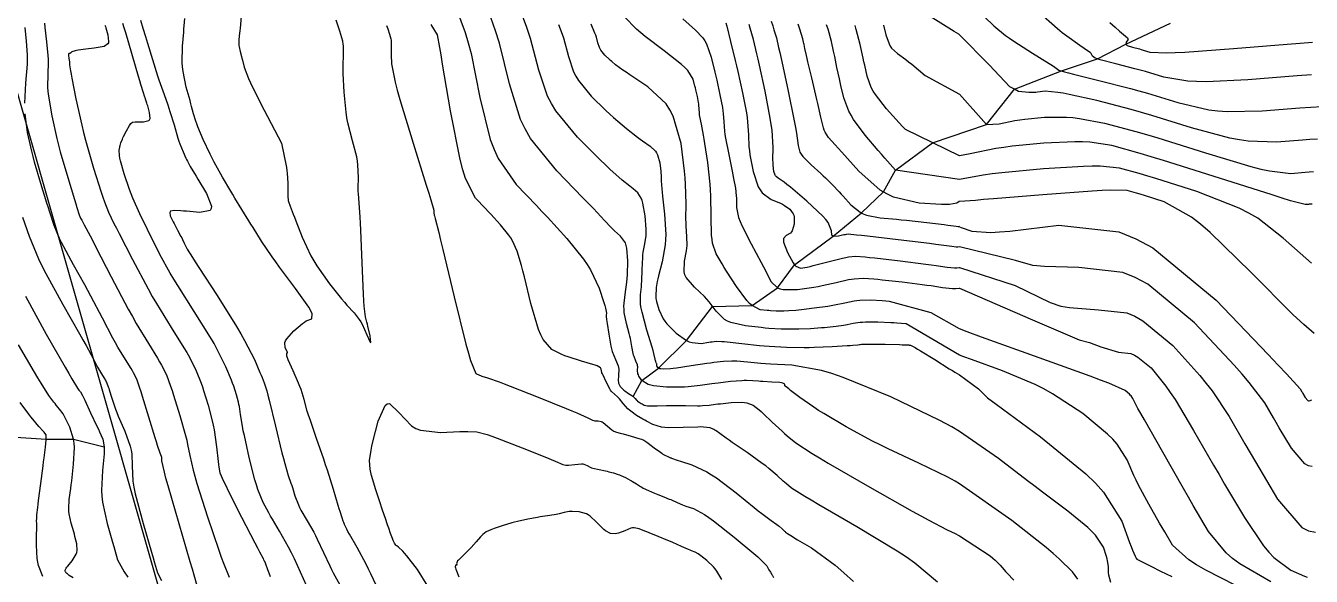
# Model space of a CAD drawing. Header units: metres. Extents: x 837475 to 838479, y 1189012 to 1191015.
# Drawn here: x 837892.9 to 838040.3, y 1189838.2 to 1189901.3 of the extents above; entities that cross this region are included whole.
import ezdxf

# ---------------------------------------------------------------- set-up
doc = ezdxf.new("R2010")
doc.units = ezdxf.units.M
doc.header["$LTSCALE"] = 0.3
for name, color, linetype in [('COTAS 10', 1, 'Continuous'), ('COTAS INT', 252, 'Continuous'), ('DRENAJE', 5, 'Continuous'), ('VIA1', 50, 'Continuous')]:
    doc.layers.add(name, color=color, linetype=linetype)

msp = doc.modelspace()

# ---------------------------------------------------------------- linework, layer by layer
at = {"layer": 'COTAS 10'}
for points in [[(837941.92, 1189904.228), (837943.305, 1189900.502), (837943.647, 1189899.324), (837943.97, 1189898.082), (837944.988, 1189893.068), (837946.172, 1189888.232), (837946.6, 1189887.102), (837947.073, 1189886.063), (837949.142, 1189883.068), (837951.467, 1189880.658), (837952.1, 1189879.988), (837952.729, 1189879.317), (837954.961, 1189876.884), (837956.869, 1189874.528), (837957.292, 1189873.905), (837957.67, 1189873.294), (837958.658, 1189871.198), (837959.206, 1189869.531), (837959.307, 1189869.192), (837959.386, 1189868.907), (837959.488, 1189868.318), (837959.457, 1189868.11), (837959.453, 1189868.065), (837959.451, 1189868.026), (837959.458, 1189867.927), (837959.515, 1189867.58), (837959.544, 1189867.383), (837959.578, 1189867.143), (837959.75, 1189865.913), (837959.997, 1189864.549), (837960.079, 1189864.224), (837960.166, 1189863.922), (837960.532, 1189863.024), (837960.832, 1189862.288), (837960.879, 1189862.088), (837960.91, 1189861.891), (837960.89, 1189861.192), (837960.845, 1189860.576), (837960.86, 1189860.43), (837960.887, 1189860.295), (837961.086, 1189859.896), (837961.398, 1189859.578), (837961.497, 1189859.494), (837961.6, 1189859.411), (837962.02, 1189859.125), (837962.414, 1189858.865), (837962.502, 1189858.798), (837962.581, 1189858.734), (837962.79, 1189858.524), (837962.953, 1189858.342), (837963.002, 1189858.296), (837963.054, 1189858.251), (837963.258, 1189858.108), (837963.477, 1189857.978), (837963.539, 1189857.943), (837963.601, 1189857.909), (837963.829, 1189857.785), (837964.198, 1189857.699), (837964.35, 1189857.688), (837964.522, 1189857.682), (837965.325, 1189857.706), (837966.392, 1189857.745), (837966.731, 1189857.749), (837967.09, 1189857.749), (837968.545, 1189857.726), (837969.926, 1189857.708), (837970.238, 1189857.712), (837970.52, 1189857.72), (837971.283, 1189857.782), (837972.012, 1189857.88), (837972.272, 1189857.911), (837972.558, 1189857.944), (837973.799, 1189858.074), (837975.04, 1189858.112), (837975.325, 1189858.086), (837975.585, 1189858.045), (837976.314, 1189857.764), (837976.994, 1189857.235), (837977.224, 1189857.036), (837977.472, 1189856.815), (837978.516, 1189855.828), (837979.634, 1189854.775), (837979.929, 1189854.512), (837980.216, 1189854.261), (837981.198, 1189853.457), (837983.074, 1189852.236), (837983.926, 1189851.722), (837984.921, 1189851.131), (837989.713, 1189848.363), (837994.548, 1189845.636), (837995.571, 1189845.071), (837996.457, 1189844.588), (837998.514, 1189843.532), (837999.575, 1189843.02), (837999.832, 1189842.881), (838000, 1189842.785), (838003.511, 1189840.49), (838003.806, 1189840.24), (838004.062, 1189840.015), (838004.653, 1189839.411), (838005.096, 1189838.883), (838005.257, 1189838.706), (838005.436, 1189838.517), (838006.22, 1189837.721)], [(837925.092, 1189837.101), (837923.699, 1189840.153), (837923.356, 1189840.858), (837923.031, 1189841.504), (837922.013, 1189843.329), (837921.176, 1189844.704), (837920.965, 1189845.065), (837920.764, 1189845.417), (837920.116, 1189846.618), (837919.513, 1189848.105), (837919.341, 1189848.638), (837919.166, 1189849.223), (837918.517, 1189851.774), (837917.961, 1189854.288), (837917.846, 1189854.85), (837917.747, 1189855.353), (837917.53, 1189856.686), (837917.395, 1189857.613), (837917.349, 1189857.861), (837917.298, 1189858.104), (837917.08, 1189858.951), (837916.743, 1189859.944), (837916.617, 1189860.28), (837916.477, 1189860.642), (837915.851, 1189862.168), (837914.856, 1189864.173), (837914.483, 1189864.836), (837914.067, 1189865.546), (837912.216, 1189868.501), (837910.317, 1189871.49), (837909.872, 1189872.222), (837909.462, 1189872.911), (837908.274, 1189875.054), (837907.337, 1189876.908), (837907.085, 1189877.415), (837906.837, 1189877.921), (837905.968, 1189879.725), (837905.181, 1189881.514), (837904.983, 1189882.009), (837904.795, 1189882.503), (837904.189, 1189884.29), (837903.763, 1189885.795), (837903.689, 1189886.112), (837903.633, 1189886.386), (837903.589, 1189887.017), (837903.671, 1189887.36), (837903.695, 1189887.453), (837903.72, 1189887.546), (837903.814, 1189887.87), (837903.97, 1189888.275), (837904.033, 1189888.417), (837904.106, 1189888.572), (837904.441, 1189889.242), (837904.789, 1189889.854), (837904.869, 1189889.973), (837904.942, 1189890.07), (837905.146, 1189890.237), (837905.432, 1189890.254), (837905.557, 1189890.255), (837905.702, 1189890.255), (837906.388, 1189890.246), (837906.992, 1189890.404), (837907.086, 1189890.509), (837907.147, 1189890.641), (837907.1, 1189891.342), (837906.878, 1189892.089), (837906.828, 1189892.251), (837906.783, 1189892.393), (837906.665, 1189892.743), (837906.57, 1189893.01), (837906.54, 1189893.1), (837906.508, 1189893.197), (837906.38, 1189893.603), (837906.1, 1189894.539), (837905.973, 1189894.97), (837905.824, 1189895.475), (837904.359, 1189900.461), (837904.193, 1189901.026), (837904.044, 1189901.531)], [(838035.703, 1189837.532), (838032.129, 1189839.591), (838031.315, 1189840.206), (838030.577, 1189840.84), (838028.544, 1189843.291), (838026.804, 1189846.252), (838026.25, 1189847.207), (838025.665, 1189848.221), (838023.291, 1189852.372), (838021.198, 1189856.074), (838020.789, 1189856.805), (838020.455, 1189857.409), (838019.867, 1189858.526), (838019.667, 1189858.84), (838019.579, 1189858.938), (838019.476, 1189859.039), (838018.982, 1189859.445), (838017.112, 1189860.284), (838016.14, 1189860.66), (838014.972, 1189861.098), (838009.116, 1189863.196), (838002.516, 1189865.577), (838000.879, 1189866.194), (838000, 1189866.532), (837996.741, 1189868.379), (837991.967, 1189869.677), (837991.539, 1189869.712), (837991.127, 1189869.743), (837989.769, 1189869.806), (837988.553, 1189869.774), (837988.23, 1189869.744), (837987.913, 1189869.705), (837986.819, 1189869.488), (837985.642, 1189869.226), (837985.273, 1189869.159), (837984.885, 1189869.094), (837983.326, 1189868.88), (837981.858, 1189868.712), (837981.527, 1189868.677), (837981.228, 1189868.647), (837980.423, 1189868.578), (837979.835, 1189868.553), (837979.674, 1189868.55), (837979.514, 1189868.549), (837978.941, 1189868.56), (837978.317, 1189868.599), (837978.125, 1189868.615), (837977.924, 1189868.633), (837977.129, 1189868.718), (837976.193, 1189869.187), (837975.903, 1189869.447), (837975.6, 1189869.764), (837974.394, 1189871.378), (837973.253, 1189873.157), (837972.99, 1189873.577), (837972.751, 1189873.966), (837972.082, 1189875.111), (837971.675, 1189876.336), (837971.603, 1189876.776), (837971.547, 1189877.259), (837971.489, 1189879.369), (837971.463, 1189881.778), (837971.428, 1189882.451), (837971.38, 1189883.126), (837971.108, 1189885.583), (837970.782, 1189887.766), (837970.701, 1189888.268), (837970.625, 1189888.726), (837970.382, 1189890.008), (837970.21, 1189890.877), (837970.178, 1189891.074), (837970.153, 1189891.252), (837970.117, 1189891.738), (837970.092, 1189892.178), (837970.073, 1189892.327), (837970.049, 1189892.488), (837969.918, 1189893.171), (837969.746, 1189893.939), (837969.695, 1189894.154), (837969.644, 1189894.37), (837969.45, 1189895.159), (837968.817, 1189896.139), (837968.488, 1189896.475), (837968.093, 1189896.84), (837966.115, 1189898.389), (837963.944, 1189900.047), (837963.427, 1189900.48), (837962.947, 1189900.902), (837961.518, 1189902.33)], [(838040.657, 1189865.983), (838039.479, 1189867.021), (838038.252, 1189868.151), (838033.413, 1189873.014), (838028.749, 1189877.58), (838027.632, 1189878.524), (838026.592, 1189879.33), (838023.463, 1189881.084), (838021.207, 1189881.8), (838020.716, 1189881.951), (838020.283, 1189882.082), (838019.202, 1189882.385), (838017.292, 1189882.415), (838016.336, 1189882.374), (838015.196, 1189882.312), (838009.536, 1189881.908), (838003.887, 1189881.44), (838002.754, 1189881.338), (838001.807, 1189881.246), (838000, 1189881.143), (837999.937, 1189881.131), (837999.669, 1189880.954), (837998.852, 1189880.785), (837998.428, 1189880.775), (837997.919, 1189880.78), (837995.366, 1189880.927), (837992.41, 1189881.641), (837991.647, 1189882.003), (837990.907, 1189882.436), (837988.432, 1189884.594), (837986.487, 1189886.785), (837986.082, 1189887.238), (837985.734, 1189887.626), (837984.957, 1189888.474), (837984.577, 1189889.084), (837984.478, 1189889.321), (837984.383, 1189889.589), (837984.064, 1189890.802), (837983.724, 1189892.352), (837983.616, 1189892.831), (837983.501, 1189893.333), (837983.033, 1189895.326), (837982.604, 1189897.138), (837982.514, 1189897.525), (837982.437, 1189897.863), (837982.259, 1189898.671), (837982.163, 1189899.139), (837982.137, 1189899.262), (837982.111, 1189899.383), (837982.019, 1189899.797), (837981.664, 1189900.898), (837981.473, 1189901.452)], [(838002.84, 1189902.315), (838003.906, 1189901.26), (838005.248, 1189900.179), (838005.711, 1189899.847), (838006.213, 1189899.5), (838008.353, 1189898.126), (838010.273, 1189896.938), (838010.636, 1189896.707), (838010.926, 1189896.52), (838011.362, 1189896.197), (838012.044, 1189895.989), (838012.488, 1189895.874), (838013.044, 1189895.733), (838015.975, 1189895.014), (838019.585, 1189894.088), (838020.569, 1189893.816), (838021.547, 1189893.537), (838025.019, 1189892.476), (838028.589, 1189891.656), (838029.627, 1189891.53), (838030.688, 1189891.447), (838034.698, 1189891.514), (838039.015, 1189891.857), (838040.268, 1189891.948), (838041.546, 1189892.039)], [(837892.863, 1189870.26), (837895.224, 1189865.91), (837897.4, 1189862.144), (837897.829, 1189861.405), (837898.182, 1189860.799), (837898.834, 1189859.711), (837898.981, 1189859.51), (837899.017, 1189859.463), (837899.051, 1189859.42), (837899.156, 1189859.297), (837899.392, 1189858.87), (837899.509, 1189858.636), (837899.648, 1189858.352), (837900.334, 1189856.907), (837901.055, 1189855.366), (837901.216, 1189855.022), (837901.36, 1189854.713), (837901.737, 1189853.893), (837901.891, 1189852.981), (837901.894, 1189852.614), (837901.879, 1189852.197), (837901.683, 1189850.275), (837901.579, 1189847.98), (837901.622, 1189847.327), (837901.697, 1189846.666), (837902.229, 1189844.218), (837902.858, 1189842.06), (837902.994, 1189841.582), (837903.113, 1189841.157), (837903.405, 1189840.052), (837904.183, 1189838.651), (837904.608, 1189838.038)]]:
    msp.add_lwpolyline(points, dxfattribs=at)
at = {"layer": 'COTAS INT'}
for points in [[(838040.351, 1189895.665), (838038.708, 1189895.544), (838033.049, 1189895.095), (838028.261, 1189894.857), (838027.167, 1189894.869), (838026.174, 1189894.916), (838023.424, 1189895.368), (838021.303, 1189896.017), (838020.706, 1189896.187), (838020.105, 1189896.353), (838017.899, 1189896.919), (838016.133, 1189897.383), (838015.808, 1189897.485), (838015.556, 1189897.576), (838015.237, 1189897.806), (838015.106, 1189898.084), (838014.972, 1189898.204), (838014.794, 1189898.343), (838013.796, 1189899.002), (838012.28, 1189900.075), (838011.776, 1189900.475), (838011.236, 1189900.919), (838008.979, 1189902.897)], [(837895.059, 1189901.573), (837895.085, 1189901.093), (837895.266, 1189899.417), (837895.442, 1189897.861), (837895.463, 1189897.457), (837895.473, 1189897.064), (837895.411, 1189895.743), (837895.398, 1189894.253), (837895.438, 1189893.753), (837895.497, 1189893.216), (837895.871, 1189890.963), (837896.455, 1189888.357), (837896.647, 1189887.598), (837896.852, 1189886.823), (837897.7, 1189883.886), (837898.473, 1189881.375), (837898.63, 1189880.869), (837898.763, 1189880.444), (837899.035, 1189879.589), (837899.188, 1189879.221), (837899.245, 1189879.103), (837899.309, 1189878.977), (837899.589, 1189878.465), (837900.263, 1189877.208), (837900.573, 1189876.613), (837900.938, 1189875.91), (837902.705, 1189872.482), (837904.645, 1189868.799), (837905.12, 1189867.937), (837905.567, 1189867.143), (837906.956, 1189864.841), (837908.01, 1189863.158), (837908.247, 1189862.754), (837908.459, 1189862.376), (837909.026, 1189861.235), (837909.51, 1189859.937), (837909.67, 1189859.461), (837909.841, 1189858.934), (837910.556, 1189856.608), (837911.212, 1189854.283), (837911.347, 1189853.757), (837911.461, 1189853.281), (837911.703, 1189851.988), (837912.082, 1189850.329), (837912.282, 1189849.623), (837912.523, 1189848.81), (837913.74, 1189844.985), (837915.026, 1189841.167), (837915.311, 1189840.359), (837915.565, 1189839.66), (837916.228, 1189838.034)], [(837901.979, 1189901.332), (837902.021, 1189901.19), (837902.07, 1189901.026), (837902.296, 1189900.253), (837902.396, 1189899.49), (837902.364, 1189899.332), (837902.306, 1189899.198), (837901.881, 1189898.906), (837901.198, 1189898.775), (837900.976, 1189898.741), (837900.741, 1189898.708), (837899.776, 1189898.601), (837898.888, 1189898.49), (837898.702, 1189898.455), (837898.541, 1189898.419), (837898.178, 1189898.274), (837898.006, 1189898.153), (837897.968, 1189898.133), (837897.933, 1189898.117), (837897.837, 1189898.108), (837897.795, 1189898.037), (837897.793, 1189897.982), (837897.795, 1189897.913), (837897.84, 1189897.537), (837897.897, 1189897.133), (837897.906, 1189897.046), (837897.913, 1189896.969), (837897.917, 1189896.781), (837898.021, 1189896.111), (837898.091, 1189895.73), (837898.18, 1189895.265), (837898.648, 1189892.881), (837899.316, 1189889.881), (837899.529, 1189889.028), (837899.755, 1189888.165), (837900.675, 1189884.967), (837901.546, 1189882.204), (837901.741, 1189881.616), (837901.916, 1189881.103), (837902.384, 1189879.89), (837903.011, 1189878.623), (837903.287, 1189878.076), (837903.608, 1189877.445), (837905.135, 1189874.459), (837906.923, 1189871.111), (837907.407, 1189870.252), (837907.888, 1189869.422), (837909.586, 1189866.671), (837911.039, 1189864.352), (837911.365, 1189863.795), (837911.657, 1189863.274), (837912.438, 1189861.702), (837912.993, 1189860.289), (837913.144, 1189859.87), (837913.292, 1189859.439), (837913.818, 1189857.78), (837914.278, 1189855.986), (837914.386, 1189855.47), (837914.485, 1189854.946), (837914.77, 1189852.983), (837914.968, 1189851.3), (837915.012, 1189850.952), (837915.051, 1189850.656), (837915.154, 1189850.012), (837915.579, 1189849.046), (837915.822, 1189848.546), (837916.119, 1189847.946), (837917.645, 1189844.942), (837919.166, 1189841.984), (837919.46, 1189841.413), (837919.699, 1189840.95), (837920.105, 1189840.174), (837920.169, 1189840.054), (837920.192, 1189840.006), (837920.218, 1189839.95), (837920.334, 1189839.692), (837920.629, 1189838.932), (837920.768, 1189838.559), (837920.932, 1189838.116)], [(837906.06, 1189901.906), (837906.323, 1189901.019), (837906.614, 1189900.047), (837906.726, 1189899.679), (837906.851, 1189899.268), (837907.417, 1189897.428), (837908.02, 1189895.518), (837908.17, 1189895.064), (837908.311, 1189894.642), (837908.758, 1189893.385), (837909.174, 1189892.214), (837909.296, 1189891.846), (837909.42, 1189891.458), (837909.894, 1189889.901), (837910.352, 1189888.404), (837910.467, 1189888.055), (837910.577, 1189887.734), (837910.929, 1189886.81), (837911.249, 1189886.107), (837911.338, 1189885.925), (837911.428, 1189885.748), (837911.754, 1189885.156), (837912.24, 1189884.343), (837912.431, 1189884.027), (837912.646, 1189883.671), (837913.625, 1189882.058), (837914.197, 1189880.586), (837914.156, 1189880.319), (837914.028, 1189880.113), (837912.846, 1189879.879), (837911.333, 1189880.012), (837910.997, 1189880.037), (837910.696, 1189880.059), (837909.909, 1189880.096), (837909.504, 1189880.009), (837909.445, 1189879.952), (837909.408, 1189879.881), (837909.466, 1189879.503), (837909.72, 1189878.962), (837909.806, 1189878.788), (837909.9, 1189878.603), (837910.297, 1189877.846), (837910.686, 1189877.113), (837910.774, 1189876.943), (837910.854, 1189876.788), (837911.073, 1189876.347), (837911.225, 1189876.029), (837911.262, 1189875.951), (837911.299, 1189875.878), (837911.413, 1189875.649), (837912.002, 1189874.711), (837912.337, 1189874.191), (837912.746, 1189873.558), (837914.846, 1189870.332), (837917.072, 1189866.796), (837917.562, 1189865.968), (837917.997, 1189865.205), (837919.109, 1189862.998), (837919.743, 1189861.51), (837919.875, 1189861.2), (837919.99, 1189860.936), (837920.249, 1189860.352), (837920.528, 1189859.412), (837920.655, 1189858.923), (837920.804, 1189858.335), (837921.52, 1189855.385), (837922.268, 1189852.324), (837922.438, 1189851.667), (837922.59, 1189851.092), (837923.005, 1189849.7), (837923.31, 1189848.823), (837923.393, 1189848.572), (837923.476, 1189848.317), (837923.771, 1189847.368), (837924.161, 1189846.341), (837924.303, 1189846.037), (837924.46, 1189845.725), (837925.15, 1189844.526), (837925.92, 1189843.206), (837926.127, 1189842.817), (837926.331, 1189842.418), (837927.048, 1189840.891), (837927.759, 1189839.349), (837927.96, 1189838.94), (837928.162, 1189838.54), (837928.909, 1189837.158)], [(837933.413, 1189836.41), (837932.478, 1189838.438), (837932.207, 1189838.986), (837931.931, 1189839.529), (837930.893, 1189841.444), (837930.019, 1189842.993), (837929.846, 1189843.306), (837929.704, 1189843.568), (837929.44, 1189844.093), (837929.361, 1189844.327), (837929.335, 1189844.405), (837929.307, 1189844.49), (837929.188, 1189844.842), (837928.955, 1189845.579), (837928.855, 1189845.906), (837928.739, 1189846.286), (837928.189, 1189848.102), (837927.494, 1189850.316), (837927.286, 1189850.947), (837927.072, 1189851.586), (837926.244, 1189853.958), (837925.494, 1189856.114), (837925.329, 1189856.617), (837925.183, 1189857.08), (837924.809, 1189858.41), (837924.462, 1189859.566), (837924.334, 1189859.919), (837924.191, 1189860.286), (837923.556, 1189861.729), (837923.004, 1189862.964), (837922.913, 1189863.2), (837922.85, 1189863.391), (837922.845, 1189863.695), (837922.92, 1189863.797), (837922.907, 1189863.861), (837922.879, 1189863.939), (837922.654, 1189864.349), (837922.609, 1189864.959), (837922.694, 1189865.163), (837922.821, 1189865.383), (837923.635, 1189866.308), (837924.618, 1189867.144), (837924.852, 1189867.308), (837925.07, 1189867.443), (837925.719, 1189867.686), (837925.759, 1189868.248), (837925.592, 1189868.584), (837925.348, 1189868.999), (837923.825, 1189871.146), (837921.995, 1189873.598), (837921.557, 1189874.204), (837921.15, 1189874.78), (837919.93, 1189876.595), (837918.963, 1189878.129), (837918.714, 1189878.526), (837918.475, 1189878.912), (837917.68, 1189880.205), (837916.888, 1189881.516), (837916.651, 1189881.913), (837916.406, 1189882.325), (837915.453, 1189883.932), (837914.504, 1189885.629), (837914.261, 1189886.096), (837914.027, 1189886.562), (837913.253, 1189888.239), (837912.645, 1189889.704), (837912.515, 1189890.038), (837912.402, 1189890.34), (837912.135, 1189891.172), (837911.911, 1189892.026), (837911.826, 1189892.342), (837911.73, 1189892.693), (837911.298, 1189894.25), (837910.928, 1189896.052), (837910.871, 1189896.558), (837910.834, 1189897.067), (837910.865, 1189898.928), (837911.007, 1189900.562), (837911.04, 1189900.928), (837911.069, 1189901.255), (837911.153, 1189902.124)], [(837917.607, 1189902.332), (837917.469, 1189901), (837917.439, 1189900.698), (837917.412, 1189900.426), (837917.344, 1189899.688), (837917.335, 1189899.147), (837917.345, 1189898.999), (837917.362, 1189898.852), (837917.469, 1189898.328), (837917.63, 1189897.736), (837917.68, 1189897.546), (837917.732, 1189897.345), (837917.941, 1189896.525), (837918.427, 1189895.226), (837918.654, 1189894.723), (837918.922, 1189894.159), (837920.223, 1189891.602), (837922.22, 1189887.821), (837922.779, 1189885.02), (837922.823, 1189884.694), (837922.86, 1189884.372), (837922.934, 1189883.245), (837922.953, 1189882.327), (837922.956, 1189882.137), (837922.957, 1189881.975), (837922.949, 1189881.621), (837922.981, 1189881.36), (837923.006, 1189881.257), (837923.039, 1189881.14), (837923.218, 1189880.608), (837923.569, 1189879.684), (837923.709, 1189879.32), (837923.869, 1189878.91), (837924.603, 1189877.041), (837925.604, 1189874.9), (837925.931, 1189874.319), (837926.281, 1189873.743), (837927.723, 1189871.706), (837929.12, 1189869.974), (837929.44, 1189869.591), (837929.732, 1189869.249), (837930.543, 1189868.362), (837931.15, 1189867.602), (837931.313, 1189867.34), (837931.472, 1189867.056), (837932.029, 1189865.846), (837932.411, 1189865.001), (837932.461, 1189864.948), (837932.487, 1189864.973), (837932.379, 1189865.717), (837932.136, 1189866.818), (837932.077, 1189867.067), (837932.021, 1189867.293), (837931.851, 1189867.91), (837931.702, 1189869.142), (837931.66, 1189869.755), (837931.618, 1189870.486), (837931.465, 1189874.109), (837931.318, 1189877.833), (837931.28, 1189878.627), (837931.243, 1189879.319), (837931.118, 1189880.965), (837931.038, 1189882.008), (837931.029, 1189882.319), (837931.025, 1189882.64), (837931.06, 1189883.884), (837930.997, 1189885.323), (837930.932, 1189885.767), (837930.846, 1189886.232), (837930.363, 1189888.078), (837929.838, 1189890.139), (837929.726, 1189890.739), (837929.628, 1189891.352), (837929.395, 1189893.675), (837929.301, 1189895.794), (837929.291, 1189896.279), (837929.289, 1189896.72), (837929.339, 1189897.945), (837929.333, 1189898.931), (837929.296, 1189899.222), (837929.243, 1189899.52), (837928.921, 1189900.66), (837928.48, 1189901.932)], [(837934.276, 1189901.315), (837934.34, 1189901.123), (837934.403, 1189900.939), (837934.617, 1189900.321), (837934.773, 1189899.767), (837934.799, 1189899.622), (837934.817, 1189899.481), (837934.82, 1189899.001), (837934.796, 1189898.406), (837934.797, 1189898.192), (837934.802, 1189897.957), (837934.847, 1189896.927), (837935.267, 1189894.818), (837935.508, 1189893.901), (837935.803, 1189892.841), (837937.317, 1189887.811), (837938.818, 1189883.001), (837939.104, 1189882.079), (837939.334, 1189881.336), (837939.698, 1189880.131), (837939.697, 1189880.089), (837939.697, 1189880.068), (837939.7, 1189880.033), (837939.704, 1189879.977), (837939.705, 1189879.954), (837939.706, 1189879.927), (837939.711, 1189879.801), (837939.737, 1189879.614), (837939.752, 1189879.548), (837939.769, 1189879.477), (837939.859, 1189879.169), (837940.258, 1189877.583), (837940.471, 1189876.705), (837940.727, 1189875.638), (837942.023, 1189870.198), (837943.366, 1189864.787), (837943.653, 1189863.737), (837943.902, 1189862.881), (837944.494, 1189861.412), (837944.917, 1189861.213), (837945.059, 1189861.158), (837945.212, 1189861.103), (837945.857, 1189860.908), (837947.185, 1189860.452), (837947.768, 1189860.232), (837948.445, 1189859.972), (837951.67, 1189858.698), (837954.874, 1189857.397), (837955.538, 1189857.121), (837956.105, 1189856.881), (837957.349, 1189856.318), (837957.902, 1189856.066), (837958.034, 1189856.022), (837958.157, 1189855.989), (837958.525, 1189855.965), (837958.882, 1189855.904), (837958.998, 1189855.849), (837959.122, 1189855.777), (837959.63, 1189855.377), (837960.126, 1189854.958), (837960.242, 1189854.874), (837960.348, 1189854.804), (837960.655, 1189854.667), (837961.061, 1189854.57), (837961.231, 1189854.524), (837961.424, 1189854.471), (837962.329, 1189854.214), (837963.201, 1189853.958), (837963.374, 1189853.906), (837963.518, 1189853.862), (837963.792, 1189853.771), (837964.024, 1189853.614), (837964.141, 1189853.528), (837964.281, 1189853.425), (837964.978, 1189852.9), (837965.692, 1189852.368), (837965.843, 1189852.261), (837965.974, 1189852.171), (837966.276, 1189851.988), (837966.445, 1189851.918), (837966.537, 1189851.88), (837966.702, 1189851.814), (837966.859, 1189851.75), (837966.9, 1189851.732), (837966.94, 1189851.715), (837967.078, 1189851.653), (837967.494, 1189851.504), (837967.71, 1189851.432), (837967.969, 1189851.345), (837969.271, 1189850.92), (837971.018, 1189850.117), (837971.558, 1189849.794), (837972.123, 1189849.426), (837974.367, 1189847.729), (837976.445, 1189846.035), (837976.905, 1189845.668), (837977.316, 1189845.346), (837978.382, 1189844.552), (837979.03, 1189844.097), (837979.176, 1189843.988), (837979.308, 1189843.887), (837979.664, 1189843.582), (837979.917, 1189843.344), (837979.984, 1189843.284), (837980.049, 1189843.227), (837980.271, 1189843.045), (837980.823, 1189842.696), (837981.097, 1189842.534), (837981.422, 1189842.343), (837983.031, 1189841.418), (837985.708, 1189839.42), (837986.707, 1189838.553), (837987.818, 1189837.55)], [(837997.476, 1189837.488), (837994.853, 1189839.659), (837993.898, 1189840.333), (837992.844, 1189841.037), (837988.211, 1189843.842), (837983.852, 1189846.349), (837982.971, 1189846.866), (837982.231, 1189847.305), (837980.735, 1189848.251), (837980.132, 1189848.744), (837979.956, 1189848.898), (837979.776, 1189849.059), (837979.09, 1189849.705), (837978.124, 1189850.531), (837977.767, 1189850.806), (837977.371, 1189851.101), (837975.617, 1189852.334), (837973.918, 1189853.502), (837973.557, 1189853.755), (837973.242, 1189853.978), (837972.501, 1189854.533), (837972.065, 1189854.849), (837971.944, 1189854.922), (837971.823, 1189854.988), (837971.382, 1189855.173), (837970.64, 1189855.264), (837970.329, 1189855.271), (837969.972, 1189855.27), (837968.302, 1189855.198), (837966.57, 1189855.176), (837966.175, 1189855.206), (837965.817, 1189855.251), (837964.826, 1189855.547), (837964.081, 1189855.951), (837963.878, 1189856.065), (837963.676, 1189856.18), (837962.958, 1189856.603), (837962.29, 1189857.073), (837962.121, 1189857.217), (837961.958, 1189857.368), (837961.426, 1189857.964), (837960.972, 1189858.513), (837960.859, 1189858.634), (837960.751, 1189858.742), (837960.407, 1189859.018), (837960.072, 1189859.35), (837959.97, 1189859.493), (837959.865, 1189859.657), (837959.45, 1189860.436), (837959.1, 1189861.197), (837959.034, 1189861.35), (837958.982, 1189861.478), (837958.909, 1189861.732), (837958.905, 1189861.839), (837958.897, 1189861.874), (837958.885, 1189861.911), (837958.816, 1189862.063), (837958.424, 1189862.283), (837958.209, 1189862.363), (837957.948, 1189862.451), (837956.619, 1189862.837), (837955.106, 1189863.307), (837954.729, 1189863.447), (837954.369, 1189863.592), (837953.221, 1189864.154), (837952.228, 1189865.32), (837951.966, 1189865.846), (837951.711, 1189866.461), (837950.835, 1189869.415), (837950.082, 1189872.485), (837949.904, 1189873.173), (837949.738, 1189873.789), (837949.248, 1189875.431), (837948.709, 1189876.616), (837948.513, 1189876.945), (837948.297, 1189877.275), (837947.347, 1189878.47), (837946.251, 1189879.665), (837945.942, 1189879.994), (837945.631, 1189880.323), (837944.49, 1189881.507), (837943.344, 1189883.758), (837943.031, 1189884.76), (837942.719, 1189885.926), (837941.607, 1189891.507), (837940.706, 1189896.89), (837940.527, 1189897.932), (837940.379, 1189898.779), (837940.1, 1189900.22), (837939.406, 1189901.426)], [(838013.545, 1189837.833), (838012.943, 1189838.66), (838011.423, 1189840.166), (838010.729, 1189840.763), (838009.916, 1189841.44), (838005.994, 1189844.535), (838000, 1189848.773), (837999.472, 1189849.076), (837998.661, 1189849.515), (837995.32, 1189851.127), (837991.811, 1189852.76), (837990.895, 1189853.212), (837990.003, 1189853.664), (837986.981, 1189855.297), (837984.422, 1189856.806), (837983.822, 1189857.181), (837983.269, 1189857.536), (837981.662, 1189858.663), (837980.612, 1189859.473), (837980.41, 1189859.629), (837980.247, 1189859.756), (837979.978, 1189859.965), (837979.964, 1189860.008), (837979.961, 1189860.029), (837979.958, 1189860.054), (837979.952, 1189860.177), (837979.72, 1189860.306), (837979.576, 1189860.335), (837979.396, 1189860.361), (837978.459, 1189860.428), (837977.415, 1189860.479), (837977.169, 1189860.494), (837976.942, 1189860.51), (837976.276, 1189860.571), (837975.555, 1189860.594), (837975.293, 1189860.587), (837975.004, 1189860.572), (837973.736, 1189860.469), (837972.323, 1189860.314), (837971.943, 1189860.267), (837971.567, 1189860.218), (837970.248, 1189860.029), (837968.872, 1189859.877), (837968.46, 1189859.852), (837968.033, 1189859.835), (837966.381, 1189859.834), (837964.891, 1189859.98), (837964.567, 1189860.054), (837964.282, 1189860.144), (837963.571, 1189860.591), (837963.215, 1189861.105), (837963.153, 1189861.237), (837963.107, 1189861.364), (837963.074, 1189861.786), (837963.086, 1189862.186), (837963.068, 1189862.299), (837963.041, 1189862.413), (837962.869, 1189862.834), (837962.66, 1189863.347), (837962.61, 1189863.52), (837962.564, 1189863.706), (837962.422, 1189864.485), (837962.253, 1189865.42), (837962.189, 1189865.704), (837962.117, 1189865.998), (837961.794, 1189867.148), (837961.541, 1189868.397), (837961.513, 1189868.753), (837961.504, 1189869.113), (837961.623, 1189870.451), (837961.82, 1189871.876), (837961.86, 1189872.29), (837961.893, 1189872.714), (837961.961, 1189874.317), (837961.848, 1189875.764), (837961.768, 1189876.088), (837961.666, 1189876.38), (837961.121, 1189877.158), (837960.423, 1189877.774), (837960.226, 1189877.963), (837960.026, 1189878.16), (837959.289, 1189878.939), (837957.99, 1189880.317), (837957.436, 1189880.892), (837956.798, 1189881.551), (837953.795, 1189884.629), (837950.801, 1189888.368), (837950.17, 1189889.444), (837949.625, 1189890.537), (837948.369, 1189894.629), (837947.235, 1189899.275), (837946.767, 1189900.716), (837946.232, 1189902.225)], [(838017.36, 1189837.426), (838017.114, 1189838.281), (838017.085, 1189838.568), (838017.079, 1189838.669), (838017.074, 1189838.78), (838017.061, 1189839.257), (838016.968, 1189839.927), (838016.912, 1189840.159), (838016.843, 1189840.41), (838016.485, 1189841.487), (838015.59, 1189842.857), (838015.182, 1189843.294), (838014.705, 1189843.755), (838012.405, 1189845.629), (838009.509, 1189847.789), (838008.657, 1189848.432), (838007.783, 1189849.094), (838004.445, 1189851.644), (838000, 1189854.762), (837999.111, 1189855.271), (837997.747, 1189856.01), (837992.125, 1189858.723), (837986.631, 1189860.954), (837985.348, 1189861.389), (837984.168, 1189861.745), (837980.766, 1189862.372), (837978.322, 1189862.491), (837977.746, 1189862.527), (837977.213, 1189862.564), (837975.653, 1189862.707), (837974.455, 1189862.811), (837974.15, 1189862.823), (837973.858, 1189862.828), (837972.903, 1189862.787), (837971.803, 1189862.655), (837971.42, 1189862.603), (837971.003, 1189862.544), (837969.214, 1189862.275), (837967.511, 1189862.026), (837967.149, 1189861.979), (837966.833, 1189861.943), (837966.088, 1189861.891), (837965.714, 1189861.927), (837965.633, 1189861.946), (837965.561, 1189861.969), (837965.383, 1189862.081), (837965.294, 1189862.21), (837965.278, 1189862.243), (837965.267, 1189862.275), (837965.258, 1189862.381), (837965.261, 1189862.481), (837965.257, 1189862.509), (837965.25, 1189862.538), (837965.207, 1189862.644), (837965.155, 1189862.773), (837965.142, 1189862.816), (837965.13, 1189862.862), (837965.095, 1189863.058), (837964.929, 1189863.698), (837964.834, 1189864.025), (837964.719, 1189864.416), (837964.13, 1189866.369), (837963.574, 1189868.437), (837963.479, 1189868.9), (837963.411, 1189869.317), (837963.382, 1189870.426), (837963.499, 1189871.361), (837963.523, 1189871.667), (837963.544, 1189871.994), (837963.59, 1189873.345), (837963.653, 1189874.696), (837963.684, 1189875.023), (837963.721, 1189875.33), (837963.906, 1189876.266), (837964.044, 1189877.247), (837964.052, 1189877.582), (837964.046, 1189877.944), (837963.919, 1189879.48), (837963.664, 1189880.929), (837963.579, 1189881.236), (837963.487, 1189881.502), (837963.103, 1189882.122), (837962.563, 1189882.563), (837962.374, 1189882.715), (837962.168, 1189882.881), (837961.279, 1189883.59), (837959.889, 1189884.826), (837959.367, 1189885.324), (837958.786, 1189885.889), (837956.19, 1189888.493), (837953.694, 1189891.526), (837953.176, 1189892.361), (837952.732, 1189893.195), (837951.75, 1189896.19), (837950.786, 1189899.837), (837950.354, 1189901.081), (837949.849, 1189902.427)], [(837954.009, 1189901.432), (837954.307, 1189900.638), (837954.563, 1189899.904), (837955.131, 1189897.752), (837955.71, 1189895.984), (837955.972, 1189895.492), (837956.279, 1189894.999), (837957.752, 1189893.209), (837959.44, 1189891.548), (837959.882, 1189891.136), (837960.313, 1189890.744), (837961.777, 1189889.504), (837963.039, 1189888.521), (837963.343, 1189888.293), (837963.627, 1189888.083), (837964.489, 1189887.481), (837965.107, 1189886.894), (837965.238, 1189886.693), (837965.351, 1189886.476), (837965.612, 1189885.554), (837965.727, 1189884.614), (837965.748, 1189884.385), (837965.764, 1189884.17), (837965.783, 1189883.509), (837965.831, 1189882.574), (837965.867, 1189882.186), (837965.911, 1189881.743), (837966.151, 1189879.678), (837966.292, 1189877.359), (837966.274, 1189876.757), (837966.232, 1189876.171), (837965.873, 1189874.195), (837965.454, 1189872.609), (837965.374, 1189872.269), (837965.309, 1189871.972), (837965.201, 1189871.257), (837965.188, 1189870.86), (837965.182, 1189870.764), (837965.174, 1189870.675), (837965.14, 1189870.4), (837965.171, 1189870.004), (837965.204, 1189869.837), (837965.249, 1189869.645), (837965.502, 1189868.745), (837966.004, 1189867.682), (837966.206, 1189867.387), (837966.436, 1189867.092), (837967.491, 1189866.024), (837968.683, 1189865.196), (837968.998, 1189865.052), (837969.307, 1189864.944), (837970.368, 1189864.863), (837971.25, 1189864.996), (837971.445, 1189865.025), (837971.618, 1189865.049), (837972.069, 1189865.105), (837972.712, 1189865.084), (837973.008, 1189865.059), (837973.354, 1189865.027), (837975.03, 1189864.842), (837977.037, 1189864.635), (837977.593, 1189864.589), (837978.149, 1189864.547), (837980.158, 1189864.435), (837982.182, 1189864.395), (837982.749, 1189864.398), (837983.318, 1189864.408), (837985.393, 1189864.497), (837987.115, 1189864.607), (837987.461, 1189864.631), (837987.75, 1189864.65), (837988.323, 1189864.695), (837988.511, 1189864.721), (837988.558, 1189864.729), (837988.603, 1189864.737), (837988.745, 1189864.769), (837989.24, 1189864.787), (837989.507, 1189864.787), (837989.83, 1189864.784), (837991.468, 1189864.755), (837993.091, 1189864.717), (837993.406, 1189864.71), (837993.663, 1189864.703), (837994.104, 1189864.689), (837994.183, 1189864.677), (837994.212, 1189864.672), (837994.244, 1189864.666), (837994.383, 1189864.64), (837994.902, 1189864.369), (837995.174, 1189864.209), (837995.501, 1189864.012), (837997.142, 1189862.995), (837998.819, 1189861.953), (837999.168, 1189861.741), (837999.467, 1189861.561), (838000, 1189861.263), (838002.176, 1189859.63), (838003.191, 1189858.6), (838004.208, 1189857.875), (838009.29, 1189854.158), (838014.482, 1189849.891), (838015.567, 1189848.819), (838016.499, 1189847.794), (838018.595, 1189844.486), (838019.498, 1189842.042), (838019.679, 1189841.562), (838019.829, 1189841.166), (838020.119, 1189840.447), (838020.205, 1189840.297), (838020.226, 1189840.26), (838020.246, 1189840.226), (838020.309, 1189840.119), (838022, 1189839.262), (838023.047, 1189838.755), (838024.345, 1189838.13)], [(838033.412, 1189836.216), (838028.237, 1189838.861), (838027.181, 1189839.48), (838026.289, 1189840.051), (838024.427, 1189841.705), (838023.525, 1189843.239), (838023.238, 1189843.734), (838022.935, 1189844.259), (838021.705, 1189846.41), (838020.513, 1189848.62), (838020.234, 1189849.184), (838019.977, 1189849.725), (838019.231, 1189851.506), (838018.083, 1189853.317), (838017.573, 1189853.878), (838016.979, 1189854.465), (838014.136, 1189856.801), (838010.66, 1189859.08), (838009.666, 1189859.63), (838008.658, 1189860.146), (838004.905, 1189861.72), (838001.354, 1189863.001), (838000.473, 1189863.333), (838000, 1189863.515), (837993.852, 1189867.098), (837992.815, 1189867.19), (837992.473, 1189867.211), (837992.109, 1189867.23), (837990.618, 1189867.28), (837989.192, 1189867.279), (837988.868, 1189867.266), (837988.577, 1189867.246), (837987.782, 1189867.129), (837987.122, 1189866.982), (837986.915, 1189866.944), (837986.698, 1189866.908), (837985.824, 1189866.788), (837984.804, 1189866.681), (837984.494, 1189866.654), (837984.172, 1189866.627), (837982.908, 1189866.538), (837981.577, 1189866.481), (837981.212, 1189866.474), (837980.848, 1189866.472), (837979.549, 1189866.498), (837978.136, 1189866.584), (837977.7, 1189866.621), (837977.246, 1189866.662), (837975.445, 1189866.855), (837973.757, 1189867.251), (837973.374, 1189867.421), (837973.027, 1189867.616), (837972.079, 1189868.537), (837971.264, 1189869.624), (837971.001, 1189869.924), (837970.723, 1189870.224), (837969.583, 1189871.302), (837968.65, 1189872.411), (837968.502, 1189872.73), (837968.402, 1189873.054), (837968.438, 1189874.269), (837968.693, 1189875.467), (837968.731, 1189875.781), (837968.755, 1189876.087), (837968.725, 1189877.129), (837968.634, 1189878.305), (837968.621, 1189878.696), (837968.612, 1189879.115), (837968.623, 1189880.864), (837968.561, 1189883.1), (837968.506, 1189883.827), (837968.435, 1189884.599), (837968.045, 1189887.778), (837967.161, 1189890.895), (837966.779, 1189891.629), (837966.338, 1189892.308), (837964.249, 1189894.293), (837962.173, 1189895.662), (837961.741, 1189895.952), (837961.37, 1189896.204), (837960.543, 1189896.793), (837960.096, 1189897.172), (837959.964, 1189897.291), (837959.829, 1189897.417), (837959.313, 1189897.925), (837958.863, 1189898.472), (837958.769, 1189898.623), (837958.689, 1189898.773), (837958.512, 1189899.313), (837958.339, 1189899.971), (837958.261, 1189900.195), (837958.169, 1189900.438), (837957.733, 1189901.467)], [(837968.27, 1189902.083), (837969.7, 1189900.784), (837970.567, 1189899.884), (837970.77, 1189899.563), (837970.957, 1189899.212), (837971.498, 1189897.685), (837971.918, 1189895.972), (837972.029, 1189895.503), (837972.138, 1189895.036), (837972.511, 1189893.371), (837972.795, 1189891.89), (837972.848, 1189891.54), (837972.889, 1189891.216), (837972.944, 1189890.261), (837973.021, 1189889.208), (837973.076, 1189888.822), (837973.146, 1189888.395), (837973.519, 1189886.509), (837973.92, 1189884.606), (837974.008, 1189884.167), (837974.085, 1189883.767), (837974.277, 1189882.639), (837974.374, 1189881.767), (837974.391, 1189881.528), (837974.403, 1189881.289), (837974.412, 1189880.434), (837974.657, 1189879.278), (837974.819, 1189878.85), (837975.02, 1189878.374), (837976.087, 1189876.266), (837977.244, 1189874.137), (837977.503, 1189873.649), (837977.736, 1189873.204), (837978.354, 1189871.964), (837979.095, 1189871.243), (837979.405, 1189871.125), (837979.76, 1189871.043), (837981.42, 1189871.042), (837983.29, 1189871.307), (837983.778, 1189871.392), (837984.252, 1189871.482), (837985.856, 1189871.848), (837987.249, 1189872.165), (837987.591, 1189872.223), (837987.914, 1189872.27), (837988.92, 1189872.332), (837990.145, 1189872.255), (837990.606, 1189872.214), (837991.119, 1189872.164), (837993.411, 1189871.91), (837995.723, 1189871.623), (837996.249, 1189871.552), (837996.726, 1189871.484), (837998.033, 1189871.27), (837999.18, 1189871.163), (837999.554, 1189871.163), (837999.954, 1189871.177), (838000, 1189871.181), (838008.345, 1189867.565), (838013.72, 1189865.283), (838014.88, 1189864.961), (838016.188, 1189864.479), (838018.205, 1189863.839), (838019.637, 1189863.683), (838020.042, 1189863.515), (838020.452, 1189863.293), (838021.965, 1189862.044), (838023.649, 1189859.971), (838024.167, 1189859.23), (838024.707, 1189858.417), (838026.842, 1189854.877), (838029.122, 1189850.903), (838029.753, 1189849.816), (838030.384, 1189848.734), (838032.662, 1189844.877), (838034.865, 1189841.629), (838035.449, 1189840.931), (838036.022, 1189840.322), (838037.995, 1189838.848), (838039.557, 1189838.159), (838039.87, 1189838.043)], [(837973.183, 1189901.596), (837973.283, 1189901.221), (837973.733, 1189899.463), (837974.262, 1189897.297), (837974.41, 1189896.665), (837974.559, 1189896.02), (837975.105, 1189893.571), (837975.542, 1189891.292), (837975.623, 1189890.753), (837975.687, 1189890.254), (837975.772, 1189888.785), (837975.837, 1189887.406), (837975.889, 1189886.963), (837975.955, 1189886.495), (837976.314, 1189884.584), (837976.909, 1189882.823), (837977.124, 1189882.449), (837977.361, 1189882.125), (837978.398, 1189881.363), (837979.445, 1189880.925), (837979.687, 1189880.805), (837979.91, 1189880.685), (837980.544, 1189880.253), (837980.922, 1189879.729), (837980.983, 1189879.55), (837981.025, 1189879.357), (837981.017, 1189878.538), (837980.799, 1189877.783), (837980.708, 1189877.631), (837980.604, 1189877.504), (837980.116, 1189877.248), (837979.788, 1189876.885), (837979.784, 1189876.69), (837979.818, 1189876.454), (837980.254, 1189875.261), (837980.897, 1189874.097), (837981.061, 1189873.88), (837981.22, 1189873.709), (837981.743, 1189873.469), (837982.522, 1189873.617), (837982.841, 1189873.69), (837983.205, 1189873.777), (837984.893, 1189874.207), (837986.586, 1189874.624), (837986.952, 1189874.702), (837987.275, 1189874.765), (837988.071, 1189874.858), (837989.163, 1189874.768), (837989.672, 1189874.715), (837990.271, 1189874.651), (837993.18, 1189874.318), (837996.131, 1189873.959), (837996.756, 1189873.879), (837997.298, 1189873.807), (837998.561, 1189873.613), (837999.4, 1189873.535), (837999.674, 1189873.536), (837999.966, 1189873.545), (838000, 1189873.548), (838006.363, 1189871.488), (838010.372, 1189869.549), (838011.606, 1189869.108), (838012.619, 1189868.976), (838015.932, 1189868.699), (838019.177, 1189868.344), (838020.096, 1189867.964), (838021.025, 1189867.462), (838024.453, 1189864.631), (838027.565, 1189861.172), (838028.295, 1189860.274), (838028.967, 1189859.401), (838030.916, 1189856.463), (838032.724, 1189853.326), (838033.308, 1189852.327), (838033.927, 1189851.273), (838036.463, 1189846.994), (838039.254, 1189843.764), (838040.034, 1189843.37), (838040.817, 1189843.193)], [(838040.451, 1189850.73), (838040.019, 1189850.827), (838039.588, 1189851.045), (838038.049, 1189852.826), (838036.65, 1189855.186), (838036.309, 1189855.768), (838035.987, 1189856.319), (838034.989, 1189858.049), (838033.227, 1189860.385), (838032.423, 1189861.317), (838031.481, 1189862.373), (838026.94, 1189867.219), (838021.597, 1189871.63), (838020.15, 1189872.413), (838018.717, 1189873.005), (838013.659, 1189873.56), (838009.755, 1189873.692), (838008.389, 1189873.78), (838006.407, 1189874.353), (838000, 1189875.916), (837999.979, 1189875.914), (837999.794, 1189875.908), (837999.62, 1189875.908), (837999.089, 1189875.957), (837997.87, 1189876.129), (837997.263, 1189876.206), (837996.539, 1189876.295), (837992.949, 1189876.725), (837989.423, 1189877.138), (837988.738, 1189877.217), (837988.181, 1189877.281), (837987.221, 1189877.383), (837986.97, 1189877.348), (837986.858, 1189877.324), (837986.728, 1189877.295), (837986.108, 1189877.139), (837985.533, 1189877.118), (837985.432, 1189877.173), (837985.356, 1189877.255), (837985.291, 1189877.772), (837984.922, 1189878.711), (837984.654, 1189879.059), (837984.314, 1189879.446), (837982.489, 1189881.159), (837980.588, 1189882.757), (837980.201, 1189883.072), (837979.874, 1189883.33), (837979.195, 1189883.8), (837978.944, 1189883.985), (837978.886, 1189884.063), (837978.834, 1189884.154), (837978.69, 1189884.581), (837978.609, 1189885.306), (837978.597, 1189885.585), (837978.589, 1189885.898), (837978.599, 1189887.309), (837978.484, 1189889.292), (837978.398, 1189889.966), (837978.289, 1189890.693), (837977.698, 1189893.771), (837977.041, 1189896.765), (837976.889, 1189897.44), (837976.751, 1189898.048), (837976.361, 1189899.688), (837975.995, 1189901.021), (837975.872, 1189901.436)], [(837978.382, 1189901.819), (837978.56, 1189901.277), (837978.707, 1189900.822), (837978.988, 1189899.913), (837979.24, 1189898.798), (837979.368, 1189898.214), (837979.522, 1189897.51), (837980.292, 1189893.971), (837981.042, 1189890.359), (837981.184, 1189889.608), (837981.297, 1189888.967), (837981.466, 1189887.551), (837981.687, 1189886.779), (837981.831, 1189886.542), (837982.012, 1189886.295), (837982.969, 1189885.322), (837984.071, 1189884.34), (837984.344, 1189884.087), (837984.603, 1189883.843), (837985.422, 1189883.033), (837986.185, 1189882.224), (837986.409, 1189881.982), (837986.639, 1189881.731), (837987.513, 1189880.756), (837988.582, 1189879.902), (837988.934, 1189879.727), (837989.311, 1189879.579), (837990.876, 1189879.266), (837992.746, 1189879.098), (837993.314, 1189879.041), (837993.906, 1189878.98), (837996.225, 1189878.719), (837998.245, 1189878.478), (837998.647, 1189878.429), (837998.981, 1189878.388), (837999.617, 1189878.301), (837999.84, 1189878.28), (837999.913, 1189878.28), (837999.991, 1189878.283), (838000, 1189878.284)], [(838040.352, 1189874.039), (838037.103, 1189876.928), (838034.206, 1189879.209), (838033.181, 1189879.796), (838032.06, 1189880.364), (838027.208, 1189882.256), (838022.513, 1189883.746), (838021.491, 1189884.061), (838020.59, 1189884.333), (838018.339, 1189884.963), (838016.109, 1189885.165), (838015.221, 1189885.166), (838014.215, 1189885.145), (838009.604, 1189884.872), (838004.829, 1189884.42), (838003.719, 1189884.285), (838002.702, 1189884.146), (838000, 1189883.649), (837992.651, 1189884.702), (837991.42, 1189886.11), (837991.049, 1189886.54), (837990.665, 1189886.988), (837989.169, 1189888.748), (837987.829, 1189890.543), (837987.543, 1189891.011), (837987.294, 1189891.467), (837986.703, 1189893.013), (837986.372, 1189894.442), (837986.287, 1189894.824), (837986.205, 1189895.2), (837985.932, 1189896.511), (837985.68, 1189897.739), (837985.612, 1189898.063), (837985.544, 1189898.38), (837985.302, 1189899.467), (837984.907, 1189900.871), (837984.742, 1189901.387)], [(838040.426, 1189880.826), (838040.103, 1189880.805), (838040.018, 1189880.799), (838039.934, 1189880.793), (838039.645, 1189880.77), (838037.967, 1189881.22), (838037.008, 1189881.512), (838035.833, 1189881.876), (838029.804, 1189883.798), (838023.393, 1189885.829), (838021.978, 1189886.263), (838020.72, 1189886.641), (838017.476, 1189887.542), (838014.926, 1189887.914), (838014.105, 1189887.958), (838013.234, 1189887.977), (838009.672, 1189887.835), (838006.009, 1189887.457), (838005.074, 1189887.327), (838004.173, 1189887.187), (838001.206, 1189886.589), (838000, 1189886.348), (837993.811, 1189889.377), (837993.451, 1189889.742), (837993.079, 1189890.132), (837991.631, 1189891.737), (837990.355, 1189893.383), (837990.091, 1189893.798), (837989.866, 1189894.196), (837989.378, 1189895.484), (837989.114, 1189896.758), (837989.03, 1189897.146), (837988.942, 1189897.55), (837988.585, 1189899.137), (837988.149, 1189900.844), (837988.01, 1189901.323)], [(837991.269, 1189901.351), (837991.538, 1189900.251), (837991.908, 1189899.189), (837992.045, 1189898.945), (837992.195, 1189898.722), (837992.862, 1189898.095), (837993.813, 1189897.41), (837994.143, 1189897.151), (837994.502, 1189896.86), (837996.043, 1189895.558), (838000, 1189893.439), (838003.07, 1189889.955), (838004.518, 1189890.03), (838006.348, 1189890.399), (838006.904, 1189890.485), (838007.481, 1189890.565), (838009.74, 1189890.799), (838012.253, 1189890.81), (838012.99, 1189890.75), (838013.744, 1189890.663), (838016.614, 1189890.12), (838020.208, 1189889.155), (838021.418, 1189888.802), (838022.722, 1189888.412), (838028.209, 1189886.69), (838033.419, 1189885.136), (838034.548, 1189884.851), (838035.541, 1189884.629), (838037.996, 1189884.351), (838039.628, 1189884.481), (838040.101, 1189884.515), (838040.584, 1189884.55)], [(838041.065, 1189888.294), (838040.184, 1189888.232), (838039.321, 1189888.169), (838036.347, 1189887.933), (838033.114, 1189888.038), (838032.088, 1189888.191), (838031.004, 1189888.396), (838026.614, 1189889.583), (838022.051, 1189890.995), (838020.858, 1189891.342), (838019.695, 1189891.67), (838015.751, 1189892.698), (838012.561, 1189893.412), (838011.874, 1189893.542), (838011.272, 1189893.643), (838009.808, 1189893.762), (838008.952, 1189893.674), (838008.734, 1189893.644), (838008.523, 1189893.611), (838007.928, 1189893.64), (838006.748, 1189893.756), (838006.292, 1189893.991), (838005.769, 1189894.294), (838003.395, 1189896.808), (838000, 1189900.242), (837999.993, 1189900.247), (837999.924, 1189900.297), (837999.382, 1189900.63), (837999.062, 1189900.827), (837996.63, 1189902.322)], [(838017.223, 1189901.659), (838017.842, 1189901.103), (838018.348, 1189900.65), (838019.238, 1189899.877), (838019.314, 1189899.748), (838019.307, 1189899.7), (838019.287, 1189899.648), (838019.113, 1189899.415), (838019.067, 1189899.162), (838019.128, 1189899.097), (838019.221, 1189899.034), (838019.823, 1189898.824), (838020.624, 1189898.619), (838020.842, 1189898.558), (838021.059, 1189898.497), (838021.829, 1189898.261), (838023.759, 1189898.176), (838024.707, 1189898.209), (838025.835, 1189898.266), (838031.4, 1189898.676), (838037.56, 1189899.181), (838039.062, 1189899.297), (838040.476, 1189899.403)], [(837892.774, 1189892.394), (837892.905, 1189894.706), (837893.076, 1189896.885), (837893.09, 1189897.42), (837893.089, 1189897.926), (837892.969, 1189899.505), (837892.823, 1189901.073)], [(837912.566, 1189837.054), (837912.216, 1189838.27), (837912.013, 1189838.964), (837911.764, 1189839.813), (837910.481, 1189844.17), (837909.215, 1189848.542), (837908.976, 1189849.4), (837908.787, 1189850.106), (837908.507, 1189851.382), (837908.502, 1189851.688), (837908.485, 1189851.782), (837908.461, 1189851.879), (837908.318, 1189852.265), (837908.004, 1189853.148), (837907.872, 1189853.559), (837907.72, 1189854.043), (837907.009, 1189856.395), (837906.285, 1189858.783), (837906.125, 1189859.291), (837905.982, 1189859.731), (837905.613, 1189860.768), (837905.261, 1189861.478), (837905.129, 1189861.713), (837904.982, 1189861.964), (837904.326, 1189863.011), (837903.462, 1189864.442), (837903.184, 1189864.936), (837902.889, 1189865.473), (837901.682, 1189867.763), (837900.372, 1189870.263), (837900.011, 1189870.932), (837899.652, 1189871.59), (837898.363, 1189873.883), (837897.245, 1189875.925), (837896.993, 1189876.424), (837896.766, 1189876.896), (837896.156, 1189878.363), (837895.647, 1189879.886), (837895.483, 1189880.392), (837895.31, 1189880.936), (837894.603, 1189883.206), (837893.903, 1189885.629), (837893.734, 1189886.269), (837893.576, 1189886.895), (837893.094, 1189889.044), (837892.815, 1189891.167)], [(837892.531, 1189879.327), (837893.277, 1189877.137), (837894.344, 1189874.571), (837894.74, 1189873.746), (837895.181, 1189872.872), (837897.137, 1189869.301), (837899.041, 1189865.972), (837899.449, 1189865.251), (837899.805, 1189864.616), (837900.66, 1189863.044), (837901.133, 1189862.146), (837901.249, 1189861.935), (837901.358, 1189861.742), (837901.696, 1189861.18), (837901.953, 1189860.77), (837902.011, 1189860.671), (837902.063, 1189860.579), (837902.201, 1189860.301), (837902.346, 1189859.895), (837902.402, 1189859.722), (837902.464, 1189859.523), (837902.748, 1189858.586), (837903.178, 1189857.333), (837903.332, 1189856.935), (837903.502, 1189856.514), (837904.243, 1189854.807), (837904.885, 1189853.07), (837904.993, 1189852.63), (837905.07, 1189852.207), (837905.095, 1189850.829), (837905.183, 1189849.043), (837905.299, 1189848.364), (837905.456, 1189847.604), (837906.355, 1189844.194), (837907.311, 1189840.936), (837907.503, 1189840.273), (837907.665, 1189839.713), (837907.986, 1189838.553), (837908.479, 1189837.665)], [(838000, 1189878.233), (838000.192, 1189878.157), (838001.386, 1189877.713), (838003.58, 1189877.59), (838004.58, 1189877.647), (838005.749, 1189877.743), (838011.386, 1189878.42), (838018.257, 1189877.667), (838020.204, 1189876.862), (838022.169, 1189875.799), (838029.428, 1189869.806), (838035.398, 1189863.574), (838036.551, 1189862.36), (838037.487, 1189861.369), (838039.063, 1189859.635), (838039.25, 1189859.312), (838039.31, 1189859.209), (838039.374, 1189859.1), (838039.635, 1189858.659), (838039.923, 1189858.325), (838040.003, 1189858.285), (838040.084, 1189858.267), (838040.379, 1189858.387)], [(837898.311, 1189837.985), (837897.852, 1189838.241), (837897.669, 1189838.419), (837897.631, 1189838.456), (837897.598, 1189838.488), (837897.525, 1189838.562), (837897.49, 1189838.602), (837897.481, 1189838.614), (837897.473, 1189838.625), (837897.446, 1189838.669), (837897.428, 1189838.724), (837897.424, 1189838.743), (837897.422, 1189838.763), (837897.419, 1189838.851), (837897.541, 1189839.075), (837897.617, 1189839.181), (837897.711, 1189839.307), (837898.205, 1189839.923), (837898.661, 1189840.674), (837898.732, 1189840.885), (837898.779, 1189841.098), (837898.746, 1189841.878), (837898.532, 1189842.721), (837898.464, 1189842.973), (837898.392, 1189843.233), (837898.103, 1189844.242), (837897.879, 1189845.302), (837897.849, 1189845.595), (837897.833, 1189845.888), (837897.888, 1189846.942), (837898.052, 1189848.204), (837898.104, 1189848.627), (837898.16, 1189849.082), (837898.384, 1189850.993), (837898.467, 1189852.938), (837898.433, 1189853.415), (837898.374, 1189853.865), (837897.959, 1189855.268), (837897.427, 1189856.329), (837897.296, 1189856.564), (837897.171, 1189856.773), (837896.778, 1189857.316), (837896.377, 1189857.787), (837896.248, 1189857.951), (837896.111, 1189858.13), (837895.548, 1189858.898), (837894.64, 1189860.31), (837894.285, 1189860.896), (837893.885, 1189861.565), (837892.066, 1189864.684)], [(837894.854, 1189838.141), (837894.362, 1189839.396), (837894.271, 1189839.778), (837894.201, 1189840.176), (837894.111, 1189841.74), (837894.14, 1189843.128), (837894.145, 1189843.415), (837894.147, 1189843.66), (837894.143, 1189844.195), (837894.139, 1189844.505), (837894.142, 1189844.608), (837894.147, 1189844.719), (837894.177, 1189845.184), (837894.269, 1189846.048), (837894.313, 1189846.411), (837894.365, 1189846.827), (837894.617, 1189848.776), (837894.884, 1189850.818), (837894.945, 1189851.293), (837895, 1189851.729), (837895.151, 1189852.976), (837895.233, 1189853.793), (837895.244, 1189853.957), (837895.251, 1189854.095), (837895.235, 1189854.371), (837895.078, 1189854.58), (837894.996, 1189854.676), (837894.897, 1189854.789), (837894.4, 1189855.335), (837893.704, 1189856.154), (837893.479, 1189856.44), (837893.24, 1189856.751), (837892.263, 1189858.085)], [(837939.016, 1189837.037), (837937.809, 1189838.93), (837936.596, 1189840.485), (837936.344, 1189840.791), (837936.129, 1189841.042), (837935.657, 1189841.497), (837935.443, 1189841.627), (837935.39, 1189841.673), (837935.34, 1189841.724), (837935.185, 1189841.941), (837935.033, 1189842.26), (837934.986, 1189842.373), (837934.937, 1189842.498), (837934.739, 1189843.042), (837934.518, 1189843.683), (837934.454, 1189843.869), (837934.389, 1189844.059), (837934.145, 1189844.778), (837933.823, 1189845.733), (837933.708, 1189846.073), (837933.583, 1189846.446), (837933.039, 1189848.062), (837932.555, 1189849.691), (837932.467, 1189850.071), (837932.398, 1189850.421), (837932.318, 1189851.426), (837932.499, 1189852.606), (837932.595, 1189853.066), (837932.711, 1189853.583), (837933.299, 1189855.93), (837934.102, 1189857.738), (837934.354, 1189857.916), (837934.619, 1189857.953), (837935.686, 1189856.922), (837937.12, 1189855.388), (837937.618, 1189855.108), (837938.158, 1189854.892), (837940.472, 1189854.636), (837942.689, 1189854.746), (837943.168, 1189854.76), (837943.588, 1189854.767), (837944.621, 1189854.734), (837945.814, 1189854.402), (837946.336, 1189854.221), (837946.941, 1189854.001), (837949.816, 1189852.883), (837952.61, 1189851.757), (837953.164, 1189851.531), (837953.623, 1189851.342), (837954.484, 1189850.972), (837954.843, 1189850.896), (837954.985, 1189850.893), (837955.146, 1189850.898), (837955.879, 1189850.982), (837956.614, 1189851.046), (837956.776, 1189851.039), (837956.919, 1189851.021), (837957.285, 1189850.866), (837957.643, 1189850.654), (837957.782, 1189850.601), (837957.938, 1189850.549), (837958.644, 1189850.382), (837959.398, 1189850.23), (837959.585, 1189850.189), (837959.761, 1189850.148), (837960.319, 1189850.003), (837960.829, 1189849.834), (837960.976, 1189849.779), (837961.125, 1189849.719), (837961.686, 1189849.471), (837962.228, 1189849.192), (837962.365, 1189849.113), (837962.498, 1189849.033), (837962.931, 1189848.736), (837963.388, 1189848.436), (837963.535, 1189848.354), (837963.69, 1189848.272), (837964.327, 1189847.981), (837965.015, 1189847.696), (837965.203, 1189847.619), (837965.391, 1189847.543), (837966.061, 1189847.272), (837966.701, 1189847.01), (837966.869, 1189846.939), (837967.033, 1189846.868), (837967.593, 1189846.618), (837968.205, 1189846.361), (837968.402, 1189846.286), (837968.61, 1189846.21), (837969.461, 1189845.92), (837970.746, 1189845.234), (837971.228, 1189844.907), (837971.764, 1189844.522), (837974.156, 1189842.639), (837976.397, 1189840.754), (837976.839, 1189840.368), (837977.203, 1189840.041), (837977.87, 1189839.347), (837978.035, 1189839.047), (837978.082, 1189838.967), (837978.13, 1189838.889), (837978.307, 1189838.618), (837978.47, 1189838.365), (837978.509, 1189838.298), (837978.545, 1189838.231), (837978.653, 1189838.003)], [(837972.738, 1189837.775), (837972.14, 1189838.754), (837971.957, 1189838.997), (837971.767, 1189839.229), (837971.017, 1189839.966), (837970.321, 1189840.514), (837970.165, 1189840.626), (837970.025, 1189840.72), (837969.652, 1189840.92), (837969.251, 1189841.075), (837969.094, 1189841.141), (837968.916, 1189841.218), (837968.109, 1189841.583), (837967.125, 1189842.021), (837966.837, 1189842.145), (837966.543, 1189842.27), (837965.421, 1189842.73), (837964.378, 1189843.15), (837964.132, 1189843.249), (837963.906, 1189843.341), (837963.245, 1189843.612), (837962.665, 1189843.713), (837962.489, 1189843.697), (837962.307, 1189843.662), (837961.595, 1189843.379), (837960.883, 1189843.085), (837960.701, 1189843.044), (837960.526, 1189843.02), (837959.948, 1189843.077), (837959.379, 1189843.376), (837959.21, 1189843.505), (837959.036, 1189843.653), (837958.363, 1189844.355), (837957.628, 1189845.043), (837957.413, 1189845.183), (837957.195, 1189845.301), (837956.366, 1189845.543), (837955.578, 1189845.59), (837955.384, 1189845.585), (837955.201, 1189845.571), (837954.628, 1189845.457), (837954.073, 1189845.306), (837953.901, 1189845.268), (837953.721, 1189845.233), (837953.005, 1189845.124), (837952.149, 1189844.999), (837951.881, 1189844.955), (837951.6, 1189844.906), (837950.471, 1189844.694), (837949.283, 1189844.435), (837948.964, 1189844.356), (837948.649, 1189844.275), (837947.549, 1189843.955), (837946.615, 1189843.64), (837946.406, 1189843.561), (837946.218, 1189843.486), (837945.716, 1189843.242), (837945.315, 1189842.934), (837945.19, 1189842.817), (837945.06, 1189842.686), (837944.539, 1189842.102), (837943.964, 1189841.448), (837943.799, 1189841.274), (837943.632, 1189841.103), (837943.007, 1189840.508), (837942.511, 1189840.017), (837942.424, 1189839.91), (837942.36, 1189839.817), (837942.309, 1189839.588), (837942.349, 1189839.477), (837942.341, 1189839.458), (837942.325, 1189839.444), (837942.199, 1189839.434), (837942.144, 1189839.245), (837942.173, 1189839.117), (837942.22, 1189838.957), (837942.55, 1189838.104)]]:
    msp.add_lwpolyline(points, dxfattribs=at)
at = {"layer": 'DRENAJE'}
for p, q in [((838019.067, 1189899.162), (838024.1865, 1189901.587)), ((838015.808, 1189897.485), (838019.067, 1189899.162)), ((838011.703, 1189896.093), (838015.808, 1189897.485)), ((838006.292, 1189893.991), (838011.703, 1189896.093)), ((838003.07, 1189889.955), (838006.292, 1189893.991)), ((837996.9055, 1189887.8625), (838003.07, 1189889.955)), ((837992.651, 1189884.702), (837996.9055, 1189887.8625)), ((837991.277, 1189882.2195), (837992.651, 1189884.702)), ((837988.758, 1189879.8145), (837991.277, 1189882.2195)), ((837985.4825, 1189877.1455), (837988.758, 1189879.8145)), ((837981.061, 1189873.88), (837985.4825, 1189877.1455)), ((837979.095, 1189871.243), (837981.061, 1189873.88)), ((837976.193, 1189869.187), (837979.095, 1189871.243)), ((837968.683, 1189865.196), (837971.6715, 1189869.0805)), ((837971.6715, 1189869.0805), (837976.193, 1189869.187)), ((837965.472, 1189862.025), (837968.683, 1189865.196)), ((837963.571, 1189860.591), (837965.472, 1189862.025)), ((837962.5415, 1189858.766), (837963.571, 1189860.591)), ((837891.197, 1189854.1505), (837895.2385, 1189853.875)), ((837895.2385, 1189853.875), (837898.374, 1189853.865)), ((837898.374, 1189853.865), (837901.891, 1189852.981))]:
    msp.add_line(p, q, dxfattribs=at)
at = {"layer": 'VIA1'}
msp.add_line((837884.14669, 1189920.70439), (837951.74989, 1189684.30778), dxfattribs=at)

doc.saveas('drawing.dxf')
